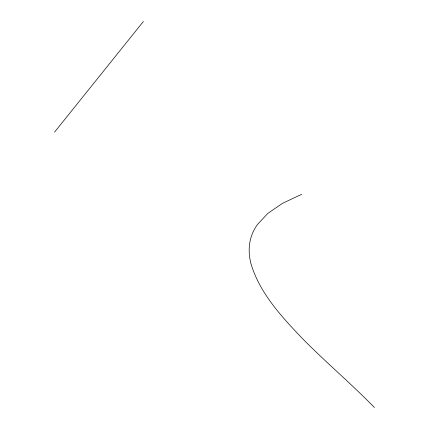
<?xml version="1.0" encoding="UTF-8"?>
<svg xmlns="http://www.w3.org/2000/svg" width="429" height="429" viewBox="0 0 429 429"><rect width="100%" height="100%" fill="white"/><g stroke="black" fill="none" stroke-linecap="round" stroke-linejoin="round"><path stroke-width="0.64" d="M54.558 132.127L143.415 21.45M301.673 194.321L282.405 203.384L267.68 213.513L257.357 224.651A607.947 160.5 16.8 0 0 250.852 263.309C259.54 292.996 281.274 316.275 302.08 338.191C325.493 362.049 351.158 383.564 374.442 407.55"/></g></svg>
